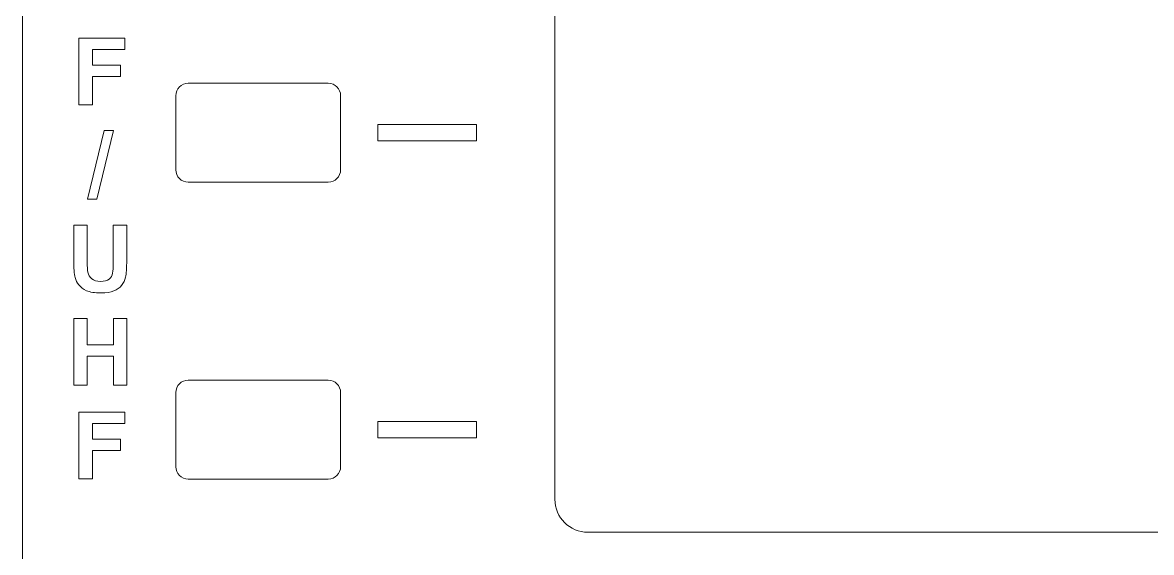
# Model space of a CAD drawing. Header units: millimetres. Extents: x -247 to 664, y -96 to 204.
# Drawn here: x -76.7 to -8.1, y 68.4 to 100.6 of the extents above; entities that cross this region are included whole.
import ezdxf

# ---------------------------------------------------------------- set-up
doc = ezdxf.new("R2010")
doc.units = ezdxf.units.MM
doc.header["$MEASUREMENT"] = 0
doc.layers.add('Layer 2', color=7, linetype='Continuous')

msp = doc.modelspace()

# ---------------------------------------------------------------- linework, layer by layer
at = {"layer": 'Layer 2', "color": 1, "lineweight": 9}
for points in [[(-55.0897, 93.3787), (-49.0897, 93.3787), (-49.0897, 94.3787), (-55.0897, 94.3787), (-55.0897, 93.3787)], [(-55.0897, 75.3607), (-49.0897, 75.3607), (-49.0897, 76.3607), (-55.0897, 76.3607), (-55.0897, 75.3607)]]:
    msp.add_lwpolyline(points, close=True, dxfattribs=at)
at = {"layer": 'Layer 2', "lineweight": 9}
for points, knots in [([(-65.1901, 137.6715), (-65.1901, 137.6715), (56.3349, 137.6715), (56.3349, 137.6715), (56.3349, 137.6715), (56.733, 137.6713), (57.1146, 137.5129), (57.3959, 137.2313), (57.3959, 137.2313), (57.6773, 136.9496), (57.8351, 136.5696), (57.8349, 136.1715), (57.8349, 136.1715), (57.8349, 136.1715), (57.8349, 122.634), (57.8349, 122.634), (57.8349, 122.634), (57.8349, 119.884), (60.0849, 117.634), (62.8349, 117.634), (62.8349, 117.634), (62.8349, 117.634), (65.7974, 117.634), (65.7974, 117.634), (65.7974, 117.634), (66.8974, 117.634), (67.7974, 116.734), (67.7974, 115.634), (67.7974, 115.634), (67.7974, 115.634), (67.7974, 97.6355), (67.7974, 97.6355), (67.7974, 97.6355), (67.7974, 97.635), (67.7974, 97.6345), (67.7974, 97.634), (67.7974, 97.634), (67.7974, 97.634), (67.7974, 55.484), (67.7974, 55.484), (67.7974, 55.484), (67.7974, 55.484), (67.7974, 40.4855), (67.7974, 40.4855), (67.7974, 40.4855), (67.7974, 40.485), (67.7974, 40.4845), (67.7974, 40.484), (67.7974, 40.484), (67.7974, 40.484), (67.7974, 37.484), (67.7974, 37.484), (67.7974, 37.484), (67.7974, 36.384), (66.8974, 35.484), (65.7974, 35.484), (65.7974, 35.484), (65.7974, 35.484), (62.8349, 35.484), (62.8349, 35.484), (62.8349, 35.484), (60.0849, 35.484), (57.8349, 33.234), (57.8349, 30.484), (57.8349, 30.484), (57.8349, 30.484), (57.8349, 16.9465), (57.8349, 16.9465), (57.8349, 16.9465), (57.8346, 16.5485), (57.6763, 16.1668), (57.3946, 15.8855), (57.3946, 15.8855), (57.1129, 15.6042), (56.733, 15.4463), (56.3349, 15.4465), (56.3349, 15.4465), (56.3349, 15.4465), (-65.1901, 15.4465), (-65.1901, 15.4465), (-65.1901, 15.4465), (-65.5882, 15.4468), (-65.9699, 15.6052), (-66.2512, 15.8868), (-66.2512, 15.8868), (-66.5325, 16.1685), (-66.6904, 16.5485), (-66.6901, 16.9465), (-66.6901, 16.9465), (-66.6901, 16.9465), (-66.6901, 30.484), (-66.6901, 30.484), (-66.6901, 30.484), (-66.6901, 33.234), (-68.9401, 35.484), (-71.6901, 35.484), (-71.6901, 35.484), (-71.6901, 35.484), (-74.6526, 35.484), (-74.6526, 35.484), (-74.6526, 35.484), (-75.7526, 35.484), (-76.6526, 36.384), (-76.6526, 37.484), (-76.6526, 37.484), (-76.6526, 37.484), (-76.6526, 55.4817), (-76.6526, 55.4817), (-76.6526, 55.4817), (-76.6526, 55.4825), (-76.6526, 55.4832), (-76.6526, 55.484), (-76.6526, 55.484), (-76.6526, 55.484), (-76.6526, 97.634), (-76.6526, 97.634), (-76.6526, 97.634), (-76.6526, 97.634), (-76.6526, 115.634), (-76.6526, 115.634), (-76.6526, 115.634), (-76.6526, 116.734), (-75.7526, 117.634), (-74.6526, 117.634), (-74.6526, 117.634), (-74.6526, 117.634), (-71.6901, 117.634), (-71.6901, 117.634), (-71.6901, 117.634), (-68.9401, 117.634), (-66.6901, 119.884), (-66.6901, 122.634), (-66.6901, 122.634), (-66.6901, 122.634), (-66.6901, 136.1715), (-66.6901, 136.1715), (-66.6901, 136.1715), (-66.6899, 136.5696), (-66.5315, 136.9513), (-66.2498, 137.2326), (-66.2498, 137.2326), (-65.9682, 137.5139), (-65.5882, 137.6718), (-65.1901, 137.6715)], [0, 0, 0, 0, 0.027027, 0.027027, 0.027027, 0.027027, 0.0540541, 0.0540541, 0.0540541, 0.0540541, 0.0810811, 0.0810811, 0.0810811, 0.0810811, 0.1081081, 0.1081081, 0.1081081, 0.1081081, 0.1351351, 0.1351351, 0.1351351, 0.1351351, 0.1621622, 0.1621622, 0.1621622, 0.1621622, 0.1891892, 0.1891892, 0.1891892, 0.1891892, 0.2162162, 0.2162162, 0.2162162, 0.2162162, 0.2432432, 0.2432432, 0.2432432, 0.2432432, 0.2702703, 0.2702703, 0.2702703, 0.2702703, 0.2972973, 0.2972973, 0.2972973, 0.2972973, 0.3243243, 0.3243243, 0.3243243, 0.3243243, 0.3513514, 0.3513514, 0.3513514, 0.3513514, 0.3783784, 0.3783784, 0.3783784, 0.3783784, 0.4054054, 0.4054054, 0.4054054, 0.4054054, 0.4324324, 0.4324324, 0.4324324, 0.4324324, 0.4594595, 0.4594595, 0.4594595, 0.4594595, 0.4864865, 0.4864865, 0.4864865, 0.4864865, 0.5135135, 0.5135135, 0.5135135, 0.5135135, 0.5405405, 0.5405405, 0.5405405, 0.5405405, 0.5675676, 0.5675676, 0.5675676, 0.5675676, 0.5945946, 0.5945946, 0.5945946, 0.5945946, 0.6216216, 0.6216216, 0.6216216, 0.6216216, 0.6486486, 0.6486486, 0.6486486, 0.6486486, 0.6756757, 0.6756757, 0.6756757, 0.6756757, 0.7027027, 0.7027027, 0.7027027, 0.7027027, 0.7297297, 0.7297297, 0.7297297, 0.7297297, 0.7567568, 0.7567568, 0.7567568, 0.7567568, 0.7837838, 0.7837838, 0.7837838, 0.7837838, 0.8108108, 0.8108108, 0.8108108, 0.8108108, 0.8378378, 0.8378378, 0.8378378, 0.8378378, 0.8648649, 0.8648649, 0.8648649, 0.8648649, 0.8918919, 0.8918919, 0.8918919, 0.8918919, 0.9189189, 0.9189189, 0.9189189, 0.9189189, 0.9459459, 0.9459459, 0.9459459, 0.9459459, 1, 1, 1, 1]), ([(-42.3328, 118.1286), (-42.3328, 118.1286), (23.6672, 118.1286), (23.6672, 118.1286), (23.6672, 118.1286), (24.7672, 118.1286), (25.6672, 117.2286), (25.6672, 116.1286), (25.6672, 116.1286), (25.6672, 116.1286), (25.6672, 71.6286), (25.6672, 71.6286), (25.6672, 71.6286), (25.6672, 70.5286), (24.7672, 69.6286), (23.6672, 69.6286), (23.6672, 69.6286), (23.6672, 69.6286), (-42.3328, 69.6286), (-42.3328, 69.6286), (-42.3328, 69.6286), (-43.4328, 69.6286), (-44.3328, 70.5286), (-44.3328, 71.6286), (-44.3328, 71.6286), (-44.3328, 71.6286), (-44.3328, 116.1286), (-44.3328, 116.1286), (-44.3328, 116.1286), (-44.3328, 117.2286), (-43.4328, 118.1286), (-42.3328, 118.1286)], [0, 0, 0, 0, 0.1111111, 0.1111111, 0.1111111, 0.1111111, 0.2222222, 0.2222222, 0.2222222, 0.2222222, 0.3333333, 0.3333333, 0.3333333, 0.3333333, 0.4444444, 0.4444444, 0.4444444, 0.4444444, 0.5555556, 0.5555556, 0.5555556, 0.5555556, 0.6666667, 0.6666667, 0.6666667, 0.6666667, 0.7777778, 0.7777778, 0.7777778, 0.7777778, 1, 1, 1, 1]), ([(-58.0966, 96.8786), (-58.0966, 96.8786), (-66.5966, 96.8786), (-66.5966, 96.8786), (-66.5966, 96.8786), (-67.0091, 96.8786), (-67.3466, 96.5411), (-67.3466, 96.1286), (-67.3466, 96.1286), (-67.3466, 96.1286), (-67.3466, 91.6286), (-67.3466, 91.6286), (-67.3466, 91.6286), (-67.3466, 91.2161), (-67.0091, 90.8786), (-66.5966, 90.8786), (-66.5966, 90.8786), (-66.5966, 90.8786), (-58.0966, 90.8786), (-58.0966, 90.8786), (-58.0966, 90.8786), (-57.6841, 90.8786), (-57.3466, 91.2161), (-57.3466, 91.6286), (-57.3466, 91.6286), (-57.3466, 91.6286), (-57.3466, 96.1286), (-57.3466, 96.1286), (-57.3466, 96.1286), (-57.3466, 96.5411), (-57.6841, 96.8786), (-58.0966, 96.8786)], [0, 0, 0, 0, 0.1111111, 0.1111111, 0.1111111, 0.1111111, 0.2222222, 0.2222222, 0.2222222, 0.2222222, 0.3333333, 0.3333333, 0.3333333, 0.3333333, 0.4444444, 0.4444444, 0.4444444, 0.4444444, 0.5555556, 0.5555556, 0.5555556, 0.5555556, 0.6666667, 0.6666667, 0.6666667, 0.6666667, 0.7777778, 0.7777778, 0.7777778, 0.7777778, 1, 1, 1, 1]), ([(-58.0966, 78.8606), (-58.0966, 78.8606), (-66.5966, 78.8606), (-66.5966, 78.8606), (-66.5966, 78.8606), (-67.0091, 78.8606), (-67.3466, 78.5231), (-67.3466, 78.1106), (-67.3466, 78.1106), (-67.3466, 78.1106), (-67.3466, 73.6106), (-67.3466, 73.6106), (-67.3466, 73.6106), (-67.3466, 73.1981), (-67.0091, 72.8606), (-66.5966, 72.8606), (-66.5966, 72.8606), (-66.5966, 72.8606), (-58.0966, 72.8606), (-58.0966, 72.8606), (-58.0966, 72.8606), (-57.6841, 72.8606), (-57.3466, 73.1981), (-57.3466, 73.6106), (-57.3466, 73.6106), (-57.3466, 73.6106), (-57.3466, 78.1106), (-57.3466, 78.1106), (-57.3466, 78.1106), (-57.3466, 78.5231), (-57.6841, 78.8606), (-58.0966, 78.8606)], [0, 0, 0, 0, 0.1111111, 0.1111111, 0.1111111, 0.1111111, 0.2222222, 0.2222222, 0.2222222, 0.2222222, 0.3333333, 0.3333333, 0.3333333, 0.3333333, 0.4444444, 0.4444444, 0.4444444, 0.4444444, 0.5555556, 0.5555556, 0.5555556, 0.5555556, 0.6666667, 0.6666667, 0.6666667, 0.6666667, 0.7777778, 0.7777778, 0.7777778, 0.7777778, 1, 1, 1, 1])]:
    msp.add_open_spline(points, degree=3, knots=knots, dxfattribs=at)
at = {"layer": 'Layer 2', "color": 240, "lineweight": 9}
for points, knots in [([(-73.2289, 95.5825), (-73.2289, 95.5825), (-73.2289, 99.6239), (-73.2289, 99.6239), (-73.2289, 99.6239), (-73.2289, 99.6239), (-70.4518, 99.6239), (-70.4518, 99.6239), (-70.4518, 99.6239), (-70.4518, 99.6239), (-70.4518, 98.9409), (-70.4518, 98.9409), (-70.4518, 98.9409), (-70.4518, 98.9409), (-72.4104, 98.9409), (-72.4104, 98.9409), (-72.4104, 98.9409), (-72.4104, 98.9409), (-72.4104, 97.9814), (-72.4104, 97.9814), (-72.4104, 97.9814), (-72.4104, 97.9814), (-70.7171, 97.9814), (-70.7171, 97.9814), (-70.7171, 97.9814), (-70.7171, 97.9814), (-70.7171, 97.2984), (-70.7171, 97.2984), (-70.7171, 97.2984), (-70.7171, 97.2984), (-72.4104, 97.2984), (-72.4104, 97.2984), (-72.4104, 97.2984), (-72.4104, 97.2984), (-72.4104, 95.5825), (-72.4104, 95.5825), (-72.4104, 95.5825), (-72.4104, 95.5825), (-73.2289, 95.5825), (-73.2289, 95.5825)], [0, 0, 0, 0, 0.0909091, 0.0909091, 0.0909091, 0.0909091, 0.1818182, 0.1818182, 0.1818182, 0.1818182, 0.2727273, 0.2727273, 0.2727273, 0.2727273, 0.3636364, 0.3636364, 0.3636364, 0.3636364, 0.4545455, 0.4545455, 0.4545455, 0.4545455, 0.5454545, 0.5454545, 0.5454545, 0.5454545, 0.6363636, 0.6363636, 0.6363636, 0.6363636, 0.7272727, 0.7272727, 0.7272727, 0.7272727, 0.8181818, 0.8181818, 0.8181818, 0.8181818, 1, 1, 1, 1]), ([(-72.7124, 89.8396), (-72.7124, 89.8396), (-71.7077, 94.0164), (-71.7077, 94.0164), (-71.7077, 94.0164), (-71.7077, 94.0164), (-71.1263, 94.0164), (-71.1263, 94.0164), (-71.1263, 94.0164), (-71.1263, 94.0164), (-72.1367, 89.8396), (-72.1367, 89.8396), (-72.1367, 89.8396), (-72.1367, 89.8396), (-72.7124, 89.8396), (-72.7124, 89.8396)], [0, 0, 0, 0, 0.2, 0.2, 0.2, 0.2, 0.4, 0.4, 0.4, 0.4, 0.6, 0.6, 0.6, 0.6, 1, 1, 1, 1]), ([(-73.5431, 88.2735), (-73.5431, 88.2735), (-72.7246, 88.2735), (-72.7246, 88.2735), (-72.7246, 88.2735), (-72.7246, 88.2735), (-72.7246, 86.0835), (-72.7246, 86.0835), (-72.7246, 86.0835), (-72.7246, 85.7354), (-72.7143, 85.5106), (-72.6945, 85.408), (-72.6945, 85.408), (-72.6597, 85.2424), (-72.5779, 85.1089), (-72.448, 85.0091), (-72.448, 85.0091), (-72.3173, 84.9085), (-72.1395, 84.8586), (-71.9137, 84.8586), (-71.9137, 84.8586), (-71.6851, 84.8586), (-71.512, 84.9057), (-71.3954, 85.0007), (-71.3954, 85.0007), (-71.2787, 85.0957), (-71.2091, 85.2114), (-71.1856, 85.3497), (-71.1856, 85.3497), (-71.1621, 85.488), (-71.1498, 85.7166), (-71.1498, 86.0364), (-71.1498, 86.0364), (-71.1498, 86.0364), (-71.1498, 88.2735), (-71.1498, 88.2735), (-71.1498, 88.2735), (-71.1498, 88.2735), (-70.3314, 88.2735), (-70.3314, 88.2735), (-70.3314, 88.2735), (-70.3314, 88.2735), (-70.3314, 86.1484), (-70.3314, 86.1484), (-70.3314, 86.1484), (-70.3314, 85.663), (-70.353, 85.3196), (-70.3972, 85.1192), (-70.3972, 85.1192), (-70.4415, 84.9188), (-70.5224, 84.7495), (-70.6409, 84.6112), (-70.6409, 84.6112), (-70.7585, 84.4729), (-70.9165, 84.3638), (-71.1141, 84.282), (-71.1141, 84.282), (-71.3126, 84.2001), (-71.5703, 84.1587), (-71.8892, 84.1587), (-71.8892, 84.1587), (-72.274, 84.1587), (-72.5656, 84.2029), (-72.7641, 84.2923), (-72.7641, 84.2923), (-72.9626, 84.3817), (-73.1197, 84.4974), (-73.2354, 84.6404), (-73.2354, 84.6404), (-73.3511, 84.7834), (-73.4264, 84.932), (-73.4631, 85.0891), (-73.4631, 85.0891), (-73.5167, 85.3205), (-73.5431, 85.663), (-73.5431, 86.1154), (-73.5431, 86.1154), (-73.5431, 86.1154), (-73.5431, 88.2735), (-73.5431, 88.2735)], [0, 0, 0, 0, 0.047619, 0.047619, 0.047619, 0.047619, 0.0952381, 0.0952381, 0.0952381, 0.0952381, 0.1428571, 0.1428571, 0.1428571, 0.1428571, 0.1904762, 0.1904762, 0.1904762, 0.1904762, 0.2380952, 0.2380952, 0.2380952, 0.2380952, 0.2857143, 0.2857143, 0.2857143, 0.2857143, 0.3333333, 0.3333333, 0.3333333, 0.3333333, 0.3809524, 0.3809524, 0.3809524, 0.3809524, 0.4285714, 0.4285714, 0.4285714, 0.4285714, 0.4761905, 0.4761905, 0.4761905, 0.4761905, 0.5238095, 0.5238095, 0.5238095, 0.5238095, 0.5714286, 0.5714286, 0.5714286, 0.5714286, 0.6190476, 0.6190476, 0.6190476, 0.6190476, 0.6666667, 0.6666667, 0.6666667, 0.6666667, 0.7142857, 0.7142857, 0.7142857, 0.7142857, 0.7619048, 0.7619048, 0.7619048, 0.7619048, 0.8095238, 0.8095238, 0.8095238, 0.8095238, 0.8571429, 0.8571429, 0.8571429, 0.8571429, 0.9047619, 0.9047619, 0.9047619, 0.9047619, 1, 1, 1, 1]), ([(-73.5431, 78.5569), (-73.5431, 78.5569), (-73.5431, 82.5983), (-73.5431, 82.5983), (-73.5431, 82.5983), (-73.5431, 82.5983), (-72.7246, 82.5983), (-72.7246, 82.5983), (-72.7246, 82.5983), (-72.7246, 82.5983), (-72.7246, 81.0066), (-72.7246, 81.0066), (-72.7246, 81.0066), (-72.7246, 81.0066), (-71.1329, 81.0066), (-71.1329, 81.0066), (-71.1329, 81.0066), (-71.1329, 81.0066), (-71.1329, 82.5983), (-71.1329, 82.5983), (-71.1329, 82.5983), (-71.1329, 82.5983), (-70.3145, 82.5983), (-70.3145, 82.5983), (-70.3145, 82.5983), (-70.3145, 82.5983), (-70.3145, 78.5569), (-70.3145, 78.5569), (-70.3145, 78.5569), (-70.3145, 78.5569), (-71.1329, 78.5569), (-71.1329, 78.5569), (-71.1329, 78.5569), (-71.1329, 78.5569), (-71.1329, 80.3236), (-71.1329, 80.3236), (-71.1329, 80.3236), (-71.1329, 80.3236), (-72.7246, 80.3236), (-72.7246, 80.3236), (-72.7246, 80.3236), (-72.7246, 80.3236), (-72.7246, 78.5569), (-72.7246, 78.5569), (-72.7246, 78.5569), (-72.7246, 78.5569), (-73.5431, 78.5569), (-73.5431, 78.5569)], [0, 0, 0, 0, 0.0769231, 0.0769231, 0.0769231, 0.0769231, 0.1538462, 0.1538462, 0.1538462, 0.1538462, 0.2307692, 0.2307692, 0.2307692, 0.2307692, 0.3076923, 0.3076923, 0.3076923, 0.3076923, 0.3846154, 0.3846154, 0.3846154, 0.3846154, 0.4615385, 0.4615385, 0.4615385, 0.4615385, 0.5384615, 0.5384615, 0.5384615, 0.5384615, 0.6153846, 0.6153846, 0.6153846, 0.6153846, 0.6923077, 0.6923077, 0.6923077, 0.6923077, 0.7692308, 0.7692308, 0.7692308, 0.7692308, 0.8461538, 0.8461538, 0.8461538, 0.8461538, 1, 1, 1, 1]), ([(-73.2289, 72.8817), (-73.2289, 72.8817), (-73.2289, 76.9231), (-73.2289, 76.9231), (-73.2289, 76.9231), (-73.2289, 76.9231), (-70.4518, 76.9231), (-70.4518, 76.9231), (-70.4518, 76.9231), (-70.4518, 76.9231), (-70.4518, 76.2401), (-70.4518, 76.2401), (-70.4518, 76.2401), (-70.4518, 76.2401), (-72.4104, 76.2401), (-72.4104, 76.2401), (-72.4104, 76.2401), (-72.4104, 76.2401), (-72.4104, 75.2806), (-72.4104, 75.2806), (-72.4104, 75.2806), (-72.4104, 75.2806), (-70.7171, 75.2806), (-70.7171, 75.2806), (-70.7171, 75.2806), (-70.7171, 75.2806), (-70.7171, 74.5976), (-70.7171, 74.5976), (-70.7171, 74.5976), (-70.7171, 74.5976), (-72.4104, 74.5976), (-72.4104, 74.5976), (-72.4104, 74.5976), (-72.4104, 74.5976), (-72.4104, 72.8817), (-72.4104, 72.8817), (-72.4104, 72.8817), (-72.4104, 72.8817), (-73.2289, 72.8817), (-73.2289, 72.8817)], [0, 0, 0, 0, 0.0909091, 0.0909091, 0.0909091, 0.0909091, 0.1818182, 0.1818182, 0.1818182, 0.1818182, 0.2727273, 0.2727273, 0.2727273, 0.2727273, 0.3636364, 0.3636364, 0.3636364, 0.3636364, 0.4545455, 0.4545455, 0.4545455, 0.4545455, 0.5454545, 0.5454545, 0.5454545, 0.5454545, 0.6363636, 0.6363636, 0.6363636, 0.6363636, 0.7272727, 0.7272727, 0.7272727, 0.7272727, 0.8181818, 0.8181818, 0.8181818, 0.8181818, 1, 1, 1, 1])]:
    msp.add_open_spline(points, degree=3, knots=knots, dxfattribs=at)

doc.saveas('drawing.dxf')
